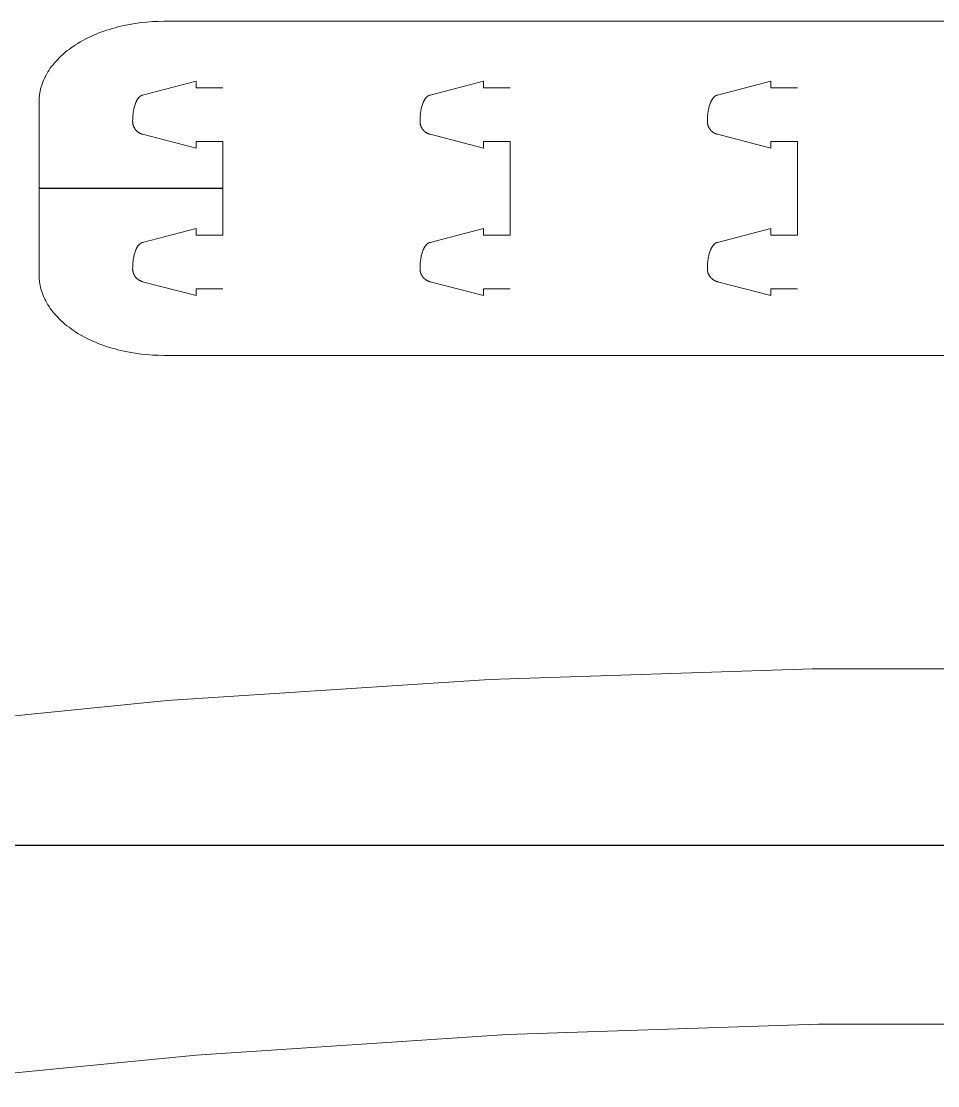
# Model space of a CAD drawing. Header units: millimetres. Extents: x 3958 to 4577, y -3023 to -2712.
# Drawn here: x 4369.7 to 4438.3, y -2822.5 to -2742.9 of the extents above; entities that cross this region are included whole.
import ezdxf

# ---------------------------------------------------------------- set-up
doc = ezdxf.new("R2010")
doc.units = ezdxf.units.MM
doc.header["$MEASUREMENT"] = 0
doc.layers.add('Corte interior', color=5, linetype='Continuous', lineweight=0, true_color=0x0000ff)
doc.layers.add('Layer 02', color=3, linetype='Continuous', lineweight=0, true_color=0x00ff00)
doc.layers.add('Default', color=6, linetype='Continuous', true_color=0xff00ff)

msp = doc.modelspace()

# ---------------------------------------------------------------- linework, layer by layer
at = {"layer": 'Corte interior'}
for p, q in [((4382.77, -2747.411), (4378.776, -2748.441)), ((4382.77, -2747.911), (4382.77, -2747.411)), ((4384.77, -2747.911), (4382.77, -2747.911)), ((4404.27, -2747.411), (4400.276, -2748.441)), ((4404.27, -2747.911), (4404.27, -2747.411)), ((4406.27, -2747.911), (4404.27, -2747.911)), ((4425.77, -2747.411), (4421.776, -2748.441)), ((4425.77, -2747.911), (4425.77, -2747.411)), ((4427.77, -2747.911), (4425.77, -2747.911)), ((4378.32, -2748.884), (4378.305, -2748.914)), ((4378.335, -2748.855), (4378.32, -2748.884)), ((4378.351, -2748.827), (4378.335, -2748.855)), ((4378.367, -2748.8), (4378.351, -2748.827)), ((4378.383, -2748.774), (4378.367, -2748.8)), ((4378.399, -2748.749), (4378.383, -2748.774)), ((4378.416, -2748.724), (4378.399, -2748.749)), ((4378.432, -2748.701), (4378.416, -2748.724)), ((4378.449, -2748.679), (4378.432, -2748.701)), ((4378.467, -2748.657), (4378.449, -2748.679)), ((4378.484, -2748.637), (4378.467, -2748.657)), ((4378.502, -2748.617), (4378.484, -2748.637)), ((4378.519, -2748.599), (4378.502, -2748.617)), ((4378.537, -2748.581), (4378.519, -2748.599)), ((4378.555, -2748.565), (4378.537, -2748.581)), ((4378.573, -2748.549), (4378.555, -2748.565)), ((4378.582, -2748.542), (4378.573, -2748.549)), ((4378.591, -2748.535), (4378.582, -2748.542)), ((4378.6, -2748.528), (4378.591, -2748.535)), ((4378.61, -2748.521), (4378.6, -2748.528)), ((4378.619, -2748.514), (4378.61, -2748.521)), ((4378.628, -2748.508), (4378.619, -2748.514)), ((4378.637, -2748.502), (4378.628, -2748.508)), ((4378.646, -2748.497), (4378.637, -2748.502)), ((4378.656, -2748.491), (4378.646, -2748.497)), ((4378.665, -2748.486), (4378.656, -2748.491)), ((4378.674, -2748.481), (4378.665, -2748.486)), ((4378.683, -2748.476), (4378.674, -2748.481)), ((4378.693, -2748.472), (4378.683, -2748.476)), ((4378.702, -2748.467), (4378.693, -2748.472)), ((4378.711, -2748.463), (4378.702, -2748.467)), ((4378.721, -2748.459), (4378.711, -2748.463)), ((4378.73, -2748.456), (4378.721, -2748.459)), ((4378.739, -2748.452), (4378.73, -2748.456)), ((4378.748, -2748.449), (4378.739, -2748.452)), ((4378.758, -2748.446), (4378.748, -2748.449)), ((4378.767, -2748.443), (4378.758, -2748.446)), ((4378.776, -2748.441), (4378.767, -2748.443)), ((4399.82, -2748.884), (4399.805, -2748.914)), ((4399.835, -2748.855), (4399.82, -2748.884)), ((4399.851, -2748.827), (4399.835, -2748.855)), ((4399.867, -2748.8), (4399.851, -2748.827)), ((4399.883, -2748.774), (4399.867, -2748.8)), ((4399.899, -2748.749), (4399.883, -2748.774)), ((4399.916, -2748.724), (4399.899, -2748.749)), ((4399.932, -2748.701), (4399.916, -2748.724)), ((4399.949, -2748.679), (4399.932, -2748.701)), ((4399.967, -2748.657), (4399.949, -2748.679)), ((4399.984, -2748.637), (4399.967, -2748.657)), ((4400.002, -2748.617), (4399.984, -2748.637)), ((4400.019, -2748.599), (4400.002, -2748.617)), ((4400.037, -2748.581), (4400.019, -2748.599)), ((4400.055, -2748.565), (4400.037, -2748.581)), ((4400.073, -2748.549), (4400.055, -2748.565)), ((4400.082, -2748.542), (4400.073, -2748.549)), ((4400.091, -2748.535), (4400.082, -2748.542)), ((4400.1, -2748.528), (4400.091, -2748.535)), ((4400.11, -2748.521), (4400.1, -2748.528)), ((4400.119, -2748.514), (4400.11, -2748.521)), ((4400.128, -2748.508), (4400.119, -2748.514)), ((4400.137, -2748.502), (4400.128, -2748.508)), ((4400.146, -2748.497), (4400.137, -2748.502)), ((4400.156, -2748.491), (4400.146, -2748.497)), ((4400.165, -2748.486), (4400.156, -2748.491)), ((4400.174, -2748.481), (4400.165, -2748.486)), ((4400.183, -2748.476), (4400.174, -2748.481)), ((4400.193, -2748.472), (4400.183, -2748.476)), ((4400.202, -2748.467), (4400.193, -2748.472)), ((4400.211, -2748.463), (4400.202, -2748.467)), ((4400.221, -2748.459), (4400.211, -2748.463)), ((4400.23, -2748.456), (4400.221, -2748.459)), ((4400.239, -2748.452), (4400.23, -2748.456)), ((4400.248, -2748.449), (4400.239, -2748.452)), ((4400.258, -2748.446), (4400.248, -2748.449)), ((4400.267, -2748.443), (4400.258, -2748.446)), ((4400.276, -2748.441), (4400.267, -2748.443)), ((4421.32, -2748.884), (4421.305, -2748.914)), ((4421.335, -2748.855), (4421.32, -2748.884)), ((4421.351, -2748.827), (4421.335, -2748.855)), ((4421.367, -2748.8), (4421.351, -2748.827)), ((4421.383, -2748.774), (4421.367, -2748.8)), ((4421.399, -2748.749), (4421.383, -2748.774)), ((4421.416, -2748.724), (4421.399, -2748.749)), ((4421.432, -2748.701), (4421.416, -2748.724)), ((4421.449, -2748.679), (4421.432, -2748.701)), ((4421.467, -2748.657), (4421.449, -2748.679)), ((4421.484, -2748.637), (4421.467, -2748.657)), ((4421.502, -2748.617), (4421.484, -2748.637)), ((4421.519, -2748.599), (4421.502, -2748.617)), ((4421.537, -2748.581), (4421.519, -2748.599)), ((4421.555, -2748.565), (4421.537, -2748.581)), ((4421.573, -2748.549), (4421.555, -2748.565)), ((4421.582, -2748.542), (4421.573, -2748.549)), ((4421.591, -2748.535), (4421.582, -2748.542)), ((4421.6, -2748.528), (4421.591, -2748.535)), ((4421.61, -2748.521), (4421.6, -2748.528)), ((4421.619, -2748.514), (4421.61, -2748.521)), ((4421.628, -2748.508), (4421.619, -2748.514)), ((4421.637, -2748.502), (4421.628, -2748.508)), ((4421.646, -2748.497), (4421.637, -2748.502)), ((4421.656, -2748.491), (4421.646, -2748.497)), ((4421.665, -2748.486), (4421.656, -2748.491)), ((4421.674, -2748.481), (4421.665, -2748.486)), ((4421.683, -2748.476), (4421.674, -2748.481)), ((4421.693, -2748.472), (4421.683, -2748.476)), ((4421.702, -2748.467), (4421.693, -2748.472)), ((4421.711, -2748.463), (4421.702, -2748.467)), ((4421.721, -2748.459), (4421.711, -2748.463)), ((4421.73, -2748.456), (4421.721, -2748.459)), ((4421.739, -2748.452), (4421.73, -2748.456)), ((4421.748, -2748.449), (4421.739, -2748.452)), ((4421.758, -2748.446), (4421.748, -2748.449)), ((4421.767, -2748.443), (4421.758, -2748.446)), ((4421.776, -2748.441), (4421.767, -2748.443)), ((4378.091, -2749.619), (4378.077, -2749.705)), ((4378.107, -2749.536), (4378.091, -2749.619)), ((4378.124, -2749.453), (4378.107, -2749.536)), ((4378.143, -2749.373), (4378.124, -2749.453)), ((4378.164, -2749.295), (4378.143, -2749.373)), ((4378.186, -2749.219), (4378.164, -2749.295)), ((4378.21, -2749.146), (4378.186, -2749.219)), ((4378.236, -2749.076), (4378.21, -2749.146)), ((4378.262, -2749.009), (4378.236, -2749.076)), ((4378.276, -2748.977), (4378.262, -2749.009)), ((4378.291, -2748.945), (4378.276, -2748.977)), ((4378.305, -2748.914), (4378.291, -2748.945)), ((4399.591, -2749.619), (4399.577, -2749.705)), ((4399.607, -2749.536), (4399.591, -2749.619)), ((4399.624, -2749.453), (4399.607, -2749.536)), ((4399.643, -2749.373), (4399.624, -2749.453)), ((4399.664, -2749.295), (4399.643, -2749.373)), ((4399.686, -2749.219), (4399.664, -2749.295)), ((4399.71, -2749.146), (4399.686, -2749.219)), ((4399.736, -2749.076), (4399.71, -2749.146)), ((4399.762, -2749.009), (4399.736, -2749.076)), ((4399.776, -2748.977), (4399.762, -2749.009)), ((4399.791, -2748.945), (4399.776, -2748.977)), ((4399.805, -2748.914), (4399.791, -2748.945)), ((4421.091, -2749.619), (4421.077, -2749.705)), ((4421.107, -2749.536), (4421.091, -2749.619)), ((4421.124, -2749.453), (4421.107, -2749.536)), ((4421.143, -2749.373), (4421.124, -2749.453)), ((4421.164, -2749.295), (4421.143, -2749.373)), ((4421.186, -2749.219), (4421.164, -2749.295)), ((4421.21, -2749.146), (4421.186, -2749.219)), ((4421.236, -2749.076), (4421.21, -2749.146)), ((4421.262, -2749.009), (4421.236, -2749.076)), ((4421.276, -2748.977), (4421.262, -2749.009)), ((4421.291, -2748.945), (4421.276, -2748.977)), ((4421.305, -2748.914), (4421.291, -2748.945)), ((4378.029, -2750.233), (4378.026, -2750.409)), ((4378.026, -2750.409), (4378.026, -2750.428)), ((4378.026, -2750.428), (4378.027, -2750.448)), ((4378.027, -2750.448), (4378.028, -2750.467)), ((4378.028, -2750.467), (4378.029, -2750.487)), ((4378.033, -2750.144), (4378.029, -2750.233)), ((4378.038, -2750.055), (4378.033, -2750.144)), ((4378.045, -2749.967), (4378.038, -2750.055)), ((4378.054, -2749.879), (4378.045, -2749.967)), ((4378.065, -2749.791), (4378.054, -2749.879)), ((4378.077, -2749.705), (4378.065, -2749.791)), ((4399.529, -2750.233), (4399.526, -2750.409)), ((4399.526, -2750.409), (4399.526, -2750.428)), ((4399.526, -2750.428), (4399.527, -2750.448)), ((4399.527, -2750.448), (4399.528, -2750.467)), ((4399.528, -2750.467), (4399.529, -2750.487)), ((4399.533, -2750.144), (4399.529, -2750.233)), ((4399.538, -2750.055), (4399.533, -2750.144)), ((4399.545, -2749.967), (4399.538, -2750.055)), ((4399.554, -2749.879), (4399.545, -2749.967)), ((4399.565, -2749.791), (4399.554, -2749.879)), ((4399.577, -2749.705), (4399.565, -2749.791)), ((4421.029, -2750.233), (4421.026, -2750.409)), ((4421.026, -2750.409), (4421.026, -2750.428)), ((4421.026, -2750.428), (4421.027, -2750.448)), ((4421.027, -2750.448), (4421.028, -2750.467)), ((4421.028, -2750.467), (4421.029, -2750.487)), ((4421.033, -2750.144), (4421.029, -2750.233)), ((4421.038, -2750.055), (4421.033, -2750.144)), ((4421.045, -2749.967), (4421.038, -2750.055)), ((4421.054, -2749.879), (4421.045, -2749.967)), ((4421.065, -2749.791), (4421.054, -2749.879)), ((4421.077, -2749.705), (4421.065, -2749.791)), ((4378.029, -2750.487), (4378.031, -2750.506)), ((4378.031, -2750.506), (4378.033, -2750.526)), ((4378.033, -2750.526), (4378.035, -2750.546)), ((4378.035, -2750.546), (4378.038, -2750.566)), ((4378.038, -2750.566), (4378.042, -2750.585)), ((4378.042, -2750.585), (4378.045, -2750.605)), ((4378.045, -2750.605), (4378.05, -2750.625)), ((4378.05, -2750.625), (4378.054, -2750.645)), ((4378.054, -2750.645), (4378.059, -2750.665)), ((4378.059, -2750.665), (4378.065, -2750.685)), ((4378.065, -2750.685), (4378.071, -2750.704)), ((4378.071, -2750.704), (4378.077, -2750.724)), ((4378.077, -2750.724), (4378.084, -2750.744)), ((4378.084, -2750.744), (4378.091, -2750.763)), ((4378.091, -2750.763), (4378.099, -2750.783)), ((4378.099, -2750.783), (4378.107, -2750.802)), ((4378.107, -2750.802), (4378.115, -2750.822)), ((4378.115, -2750.822), (4378.124, -2750.841)), ((4378.124, -2750.841), (4378.133, -2750.86)), ((4378.133, -2750.86), (4378.143, -2750.879)), ((4378.143, -2750.879), (4378.153, -2750.897)), ((4378.153, -2750.897), (4378.164, -2750.916)), ((4378.164, -2750.916), (4378.175, -2750.934)), ((4378.175, -2750.934), (4378.186, -2750.952)), ((4378.186, -2750.952), (4378.198, -2750.97)), ((4378.198, -2750.97), (4378.21, -2750.987)), ((4378.21, -2750.987), (4378.223, -2751.005)), ((4378.223, -2751.005), (4378.236, -2751.022)), ((4378.236, -2751.022), (4378.249, -2751.038)), ((4378.249, -2751.038), (4378.262, -2751.055)), ((4378.262, -2751.055), (4378.276, -2751.071)), ((4378.276, -2751.071), (4378.291, -2751.087)), ((4378.291, -2751.087), (4378.305, -2751.102)), ((4378.305, -2751.102), (4378.32, -2751.118)), ((4378.32, -2751.118), (4378.335, -2751.133)), ((4378.335, -2751.133), (4378.351, -2751.147)), ((4378.351, -2751.147), (4378.367, -2751.161)), ((4378.367, -2751.161), (4378.383, -2751.175)), ((4378.383, -2751.175), (4378.399, -2751.188)), ((4378.399, -2751.188), (4378.416, -2751.201)), ((4378.416, -2751.201), (4378.432, -2751.214)), ((4378.432, -2751.214), (4378.449, -2751.226)), ((4378.449, -2751.226), (4378.467, -2751.238)), ((4378.467, -2751.238), (4378.484, -2751.25)), ((4378.484, -2751.25), (4378.502, -2751.261)), ((4378.502, -2751.261), (4378.519, -2751.271)), ((4378.519, -2751.271), (4378.537, -2751.282)), ((4399.529, -2750.487), (4399.531, -2750.506)), ((4399.531, -2750.506), (4399.533, -2750.526)), ((4399.533, -2750.526), (4399.535, -2750.546)), ((4399.535, -2750.546), (4399.538, -2750.566)), ((4399.538, -2750.566), (4399.542, -2750.585)), ((4399.542, -2750.585), (4399.545, -2750.605)), ((4399.545, -2750.605), (4399.55, -2750.625)), ((4399.55, -2750.625), (4399.554, -2750.645)), ((4399.554, -2750.645), (4399.559, -2750.665)), ((4399.559, -2750.665), (4399.565, -2750.685)), ((4399.565, -2750.685), (4399.571, -2750.704)), ((4399.571, -2750.704), (4399.577, -2750.724)), ((4399.577, -2750.724), (4399.584, -2750.744)), ((4399.584, -2750.744), (4399.591, -2750.763)), ((4399.591, -2750.763), (4399.599, -2750.783)), ((4399.599, -2750.783), (4399.607, -2750.802)), ((4399.607, -2750.802), (4399.615, -2750.822)), ((4399.615, -2750.822), (4399.624, -2750.841)), ((4399.624, -2750.841), (4399.633, -2750.86)), ((4399.633, -2750.86), (4399.643, -2750.879)), ((4399.643, -2750.879), (4399.653, -2750.897)), ((4399.653, -2750.897), (4399.664, -2750.916)), ((4399.664, -2750.916), (4399.675, -2750.934)), ((4399.675, -2750.934), (4399.686, -2750.952)), ((4399.686, -2750.952), (4399.698, -2750.97)), ((4399.698, -2750.97), (4399.71, -2750.987)), ((4399.71, -2750.987), (4399.723, -2751.005)), ((4399.723, -2751.005), (4399.736, -2751.022)), ((4399.736, -2751.022), (4399.749, -2751.038)), ((4399.749, -2751.038), (4399.762, -2751.055)), ((4399.762, -2751.055), (4399.776, -2751.071)), ((4399.776, -2751.071), (4399.791, -2751.087)), ((4399.791, -2751.087), (4399.805, -2751.102)), ((4399.805, -2751.102), (4399.82, -2751.118)), ((4399.82, -2751.118), (4399.835, -2751.133)), ((4399.835, -2751.133), (4399.851, -2751.147)), ((4399.851, -2751.147), (4399.867, -2751.161)), ((4399.867, -2751.161), (4399.883, -2751.175)), ((4399.883, -2751.175), (4399.899, -2751.188)), ((4399.899, -2751.188), (4399.916, -2751.201)), ((4399.916, -2751.201), (4399.932, -2751.214)), ((4399.932, -2751.214), (4399.949, -2751.226)), ((4399.949, -2751.226), (4399.967, -2751.238)), ((4399.967, -2751.238), (4399.984, -2751.25)), ((4399.984, -2751.25), (4400.002, -2751.261)), ((4400.002, -2751.261), (4400.019, -2751.271)), ((4400.019, -2751.271), (4400.037, -2751.282)), ((4421.029, -2750.487), (4421.031, -2750.506)), ((4421.031, -2750.506), (4421.033, -2750.526)), ((4421.033, -2750.526), (4421.035, -2750.546)), ((4421.035, -2750.546), (4421.038, -2750.566)), ((4421.038, -2750.566), (4421.042, -2750.585)), ((4421.042, -2750.585), (4421.045, -2750.605)), ((4421.045, -2750.605), (4421.05, -2750.625)), ((4421.05, -2750.625), (4421.054, -2750.645)), ((4421.054, -2750.645), (4421.059, -2750.665)), ((4421.059, -2750.665), (4421.065, -2750.685)), ((4421.065, -2750.685), (4421.071, -2750.704)), ((4421.071, -2750.704), (4421.077, -2750.724)), ((4421.077, -2750.724), (4421.084, -2750.744)), ((4421.084, -2750.744), (4421.091, -2750.763)), ((4421.091, -2750.763), (4421.099, -2750.783)), ((4421.099, -2750.783), (4421.107, -2750.802)), ((4421.107, -2750.802), (4421.115, -2750.822)), ((4421.115, -2750.822), (4421.124, -2750.841)), ((4421.124, -2750.841), (4421.133, -2750.86)), ((4421.133, -2750.86), (4421.143, -2750.879)), ((4421.143, -2750.879), (4421.153, -2750.897)), ((4421.153, -2750.897), (4421.164, -2750.916)), ((4421.164, -2750.916), (4421.175, -2750.934)), ((4421.175, -2750.934), (4421.186, -2750.952)), ((4421.186, -2750.952), (4421.198, -2750.97)), ((4421.198, -2750.97), (4421.21, -2750.987)), ((4421.21, -2750.987), (4421.223, -2751.005)), ((4421.223, -2751.005), (4421.236, -2751.022)), ((4421.236, -2751.022), (4421.249, -2751.038)), ((4421.249, -2751.038), (4421.262, -2751.055)), ((4421.262, -2751.055), (4421.276, -2751.071)), ((4421.276, -2751.071), (4421.291, -2751.087)), ((4421.291, -2751.087), (4421.305, -2751.102)), ((4421.305, -2751.102), (4421.32, -2751.118)), ((4421.32, -2751.118), (4421.335, -2751.133)), ((4421.335, -2751.133), (4421.351, -2751.147)), ((4421.351, -2751.147), (4421.367, -2751.161)), ((4421.367, -2751.161), (4421.383, -2751.175)), ((4421.383, -2751.175), (4421.399, -2751.188)), ((4421.399, -2751.188), (4421.416, -2751.201)), ((4421.416, -2751.201), (4421.432, -2751.214)), ((4421.432, -2751.214), (4421.449, -2751.226)), ((4421.449, -2751.226), (4421.467, -2751.238)), ((4421.467, -2751.238), (4421.484, -2751.25)), ((4421.484, -2751.25), (4421.502, -2751.261)), ((4421.502, -2751.261), (4421.519, -2751.271)), ((4421.519, -2751.271), (4421.537, -2751.282)), ((4378.537, -2751.282), (4378.555, -2751.291)), ((4378.555, -2751.291), (4378.573, -2751.301)), ((4378.573, -2751.301), (4378.591, -2751.31)), ((4378.591, -2751.31), (4378.61, -2751.318)), ((4378.61, -2751.318), (4378.628, -2751.327)), ((4378.628, -2751.327), (4378.646, -2751.334)), ((4378.646, -2751.334), (4378.665, -2751.342)), ((4378.665, -2751.342), (4378.683, -2751.349)), ((4378.683, -2751.349), (4378.702, -2751.355)), ((4378.702, -2751.355), (4378.721, -2751.361)), ((4378.721, -2751.361), (4378.739, -2751.367)), ((4378.739, -2751.367), (4378.758, -2751.373)), ((4378.758, -2751.373), (4378.776, -2751.378)), ((4378.776, -2751.378), (4382.77, -2752.408)), ((4382.77, -2752.408), (4382.77, -2751.908)), ((4382.77, -2751.908), (4384.77, -2751.908)), ((4384.77, -2751.908), (4384.77, -2758.93)), ((4400.037, -2751.282), (4400.055, -2751.291)), ((4400.055, -2751.291), (4400.073, -2751.301)), ((4400.073, -2751.301), (4400.091, -2751.31)), ((4400.091, -2751.31), (4400.11, -2751.318)), ((4400.11, -2751.318), (4400.128, -2751.327)), ((4400.128, -2751.327), (4400.146, -2751.334)), ((4400.146, -2751.334), (4400.165, -2751.342)), ((4400.165, -2751.342), (4400.183, -2751.349)), ((4400.183, -2751.349), (4400.202, -2751.355)), ((4400.202, -2751.355), (4400.221, -2751.361)), ((4400.221, -2751.361), (4400.239, -2751.367)), ((4400.239, -2751.367), (4400.258, -2751.373)), ((4400.258, -2751.373), (4400.276, -2751.378)), ((4400.276, -2751.378), (4404.27, -2752.408)), ((4404.27, -2752.408), (4404.27, -2751.908)), ((4404.27, -2751.908), (4406.27, -2751.908)), ((4406.27, -2751.908), (4406.27, -2758.93)), ((4421.537, -2751.282), (4421.555, -2751.291)), ((4421.555, -2751.291), (4421.573, -2751.301)), ((4421.573, -2751.301), (4421.591, -2751.31)), ((4421.591, -2751.31), (4421.61, -2751.318)), ((4421.61, -2751.318), (4421.628, -2751.327)), ((4421.628, -2751.327), (4421.646, -2751.334)), ((4421.646, -2751.334), (4421.665, -2751.342)), ((4421.665, -2751.342), (4421.683, -2751.349)), ((4421.683, -2751.349), (4421.702, -2751.355)), ((4421.702, -2751.355), (4421.721, -2751.361)), ((4421.721, -2751.361), (4421.739, -2751.367)), ((4421.739, -2751.367), (4421.758, -2751.373)), ((4421.758, -2751.373), (4421.776, -2751.378)), ((4421.776, -2751.378), (4425.77, -2752.408)), ((4425.77, -2752.408), (4425.77, -2751.908)), ((4425.77, -2751.908), (4427.77, -2751.908)), ((4427.77, -2751.908), (4427.77, -2758.93)), ((4382.77, -2758.43), (4378.776, -2759.46)), ((4382.77, -2758.93), (4382.77, -2758.43)), ((4404.27, -2758.43), (4400.276, -2759.46)), ((4404.27, -2758.93), (4404.27, -2758.43)), ((4425.77, -2758.43), (4421.776, -2759.46)), ((4425.77, -2758.93), (4425.77, -2758.43)), ((4384.77, -2758.93), (4382.77, -2758.93)), ((4406.27, -2758.93), (4404.27, -2758.93)), ((4427.77, -2758.93), (4425.77, -2758.93)), ((4378.262, -2760.028), (4378.236, -2760.095)), ((4378.276, -2759.996), (4378.262, -2760.028)), ((4378.291, -2759.964), (4378.276, -2759.996)), ((4378.305, -2759.933), (4378.291, -2759.964)), ((4378.32, -2759.904), (4378.305, -2759.933)), ((4378.335, -2759.875), (4378.32, -2759.904)), ((4378.351, -2759.847), (4378.335, -2759.875)), ((4378.367, -2759.819), (4378.351, -2759.847)), ((4378.383, -2759.793), (4378.367, -2759.819)), ((4378.399, -2759.768), (4378.383, -2759.793)), ((4378.416, -2759.744), (4378.399, -2759.768)), ((4378.432, -2759.72), (4378.416, -2759.744)), ((4378.449, -2759.698), (4378.432, -2759.72)), ((4378.467, -2759.676), (4378.449, -2759.698)), ((4378.484, -2759.656), (4378.467, -2759.676)), ((4378.502, -2759.636), (4378.484, -2759.656)), ((4378.519, -2759.618), (4378.502, -2759.636)), ((4378.537, -2759.6), (4378.519, -2759.618)), ((4378.555, -2759.584), (4378.537, -2759.6)), ((4378.573, -2759.568), (4378.555, -2759.584)), ((4378.582, -2759.561), (4378.573, -2759.568)), ((4378.591, -2759.554), (4378.582, -2759.561)), ((4378.6, -2759.547), (4378.591, -2759.554)), ((4378.61, -2759.54), (4378.6, -2759.547)), ((4378.619, -2759.534), (4378.61, -2759.54)), ((4378.628, -2759.527), (4378.619, -2759.534)), ((4378.637, -2759.522), (4378.628, -2759.527)), ((4378.646, -2759.516), (4378.637, -2759.522)), ((4378.656, -2759.51), (4378.646, -2759.516)), ((4378.665, -2759.505), (4378.656, -2759.51)), ((4378.674, -2759.5), (4378.665, -2759.505)), ((4378.683, -2759.495), (4378.674, -2759.5)), ((4378.693, -2759.491), (4378.683, -2759.495)), ((4378.702, -2759.486), (4378.693, -2759.491)), ((4378.711, -2759.482), (4378.702, -2759.486)), ((4378.721, -2759.478), (4378.711, -2759.482)), ((4378.73, -2759.475), (4378.721, -2759.478)), ((4378.739, -2759.471), (4378.73, -2759.475)), ((4378.748, -2759.468), (4378.739, -2759.471)), ((4378.758, -2759.465), (4378.748, -2759.468)), ((4378.767, -2759.463), (4378.758, -2759.465)), ((4378.776, -2759.46), (4378.767, -2759.463)), ((4399.762, -2760.028), (4399.736, -2760.095)), ((4399.776, -2759.996), (4399.762, -2760.028)), ((4399.791, -2759.964), (4399.776, -2759.996)), ((4399.805, -2759.933), (4399.791, -2759.964)), ((4399.82, -2759.904), (4399.805, -2759.933)), ((4399.835, -2759.875), (4399.82, -2759.904)), ((4399.851, -2759.847), (4399.835, -2759.875)), ((4399.867, -2759.819), (4399.851, -2759.847)), ((4399.883, -2759.793), (4399.867, -2759.819)), ((4399.899, -2759.768), (4399.883, -2759.793)), ((4399.916, -2759.744), (4399.899, -2759.768)), ((4399.932, -2759.72), (4399.916, -2759.744)), ((4399.949, -2759.698), (4399.932, -2759.72)), ((4399.967, -2759.676), (4399.949, -2759.698)), ((4399.984, -2759.656), (4399.967, -2759.676)), ((4400.002, -2759.636), (4399.984, -2759.656)), ((4400.019, -2759.618), (4400.002, -2759.636)), ((4400.037, -2759.6), (4400.019, -2759.618)), ((4400.055, -2759.584), (4400.037, -2759.6)), ((4400.073, -2759.568), (4400.055, -2759.584)), ((4400.082, -2759.561), (4400.073, -2759.568)), ((4400.091, -2759.554), (4400.082, -2759.561)), ((4400.1, -2759.547), (4400.091, -2759.554)), ((4400.11, -2759.54), (4400.1, -2759.547)), ((4400.119, -2759.534), (4400.11, -2759.54)), ((4400.128, -2759.527), (4400.119, -2759.534)), ((4400.137, -2759.522), (4400.128, -2759.527)), ((4400.146, -2759.516), (4400.137, -2759.522)), ((4400.156, -2759.51), (4400.146, -2759.516)), ((4400.165, -2759.505), (4400.156, -2759.51)), ((4400.174, -2759.5), (4400.165, -2759.505)), ((4400.183, -2759.495), (4400.174, -2759.5)), ((4400.193, -2759.491), (4400.183, -2759.495)), ((4400.202, -2759.486), (4400.193, -2759.491)), ((4400.211, -2759.482), (4400.202, -2759.486)), ((4400.221, -2759.478), (4400.211, -2759.482)), ((4400.23, -2759.475), (4400.221, -2759.478)), ((4400.239, -2759.471), (4400.23, -2759.475)), ((4400.248, -2759.468), (4400.239, -2759.471)), ((4400.258, -2759.465), (4400.248, -2759.468)), ((4400.267, -2759.463), (4400.258, -2759.465)), ((4400.276, -2759.46), (4400.267, -2759.463)), ((4421.262, -2760.028), (4421.236, -2760.095)), ((4421.276, -2759.996), (4421.262, -2760.028)), ((4421.291, -2759.964), (4421.276, -2759.996)), ((4421.305, -2759.933), (4421.291, -2759.964)), ((4421.32, -2759.904), (4421.305, -2759.933)), ((4421.335, -2759.875), (4421.32, -2759.904)), ((4421.351, -2759.847), (4421.335, -2759.875)), ((4421.367, -2759.819), (4421.351, -2759.847)), ((4421.383, -2759.793), (4421.367, -2759.819)), ((4421.399, -2759.768), (4421.383, -2759.793)), ((4421.416, -2759.744), (4421.399, -2759.768)), ((4421.432, -2759.72), (4421.416, -2759.744)), ((4421.449, -2759.698), (4421.432, -2759.72)), ((4421.467, -2759.676), (4421.449, -2759.698)), ((4421.484, -2759.656), (4421.467, -2759.676)), ((4421.502, -2759.636), (4421.484, -2759.656)), ((4421.519, -2759.618), (4421.502, -2759.636)), ((4421.537, -2759.6), (4421.519, -2759.618)), ((4421.555, -2759.584), (4421.537, -2759.6)), ((4421.573, -2759.568), (4421.555, -2759.584)), ((4421.582, -2759.561), (4421.573, -2759.568)), ((4421.591, -2759.554), (4421.582, -2759.561)), ((4421.6, -2759.547), (4421.591, -2759.554)), ((4421.61, -2759.54), (4421.6, -2759.547)), ((4421.619, -2759.534), (4421.61, -2759.54)), ((4421.628, -2759.527), (4421.619, -2759.534)), ((4421.637, -2759.522), (4421.628, -2759.527)), ((4421.646, -2759.516), (4421.637, -2759.522)), ((4421.656, -2759.51), (4421.646, -2759.516)), ((4421.665, -2759.505), (4421.656, -2759.51)), ((4421.674, -2759.5), (4421.665, -2759.505)), ((4421.683, -2759.495), (4421.674, -2759.5)), ((4421.693, -2759.491), (4421.683, -2759.495)), ((4421.702, -2759.486), (4421.693, -2759.491)), ((4421.711, -2759.482), (4421.702, -2759.486)), ((4421.721, -2759.478), (4421.711, -2759.482)), ((4421.73, -2759.475), (4421.721, -2759.478)), ((4421.739, -2759.471), (4421.73, -2759.475)), ((4421.748, -2759.468), (4421.739, -2759.471)), ((4421.758, -2759.465), (4421.748, -2759.468)), ((4421.767, -2759.463), (4421.758, -2759.465)), ((4421.776, -2759.46), (4421.767, -2759.463)), ((4378.065, -2760.81), (4378.054, -2760.898)), ((4378.077, -2760.724), (4378.065, -2760.81)), ((4378.091, -2760.639), (4378.077, -2760.724)), ((4378.107, -2760.555), (4378.091, -2760.639)), ((4378.124, -2760.473), (4378.107, -2760.555)), ((4378.143, -2760.392), (4378.124, -2760.473)), ((4378.164, -2760.314), (4378.143, -2760.392)), ((4378.186, -2760.238), (4378.164, -2760.314)), ((4378.21, -2760.165), (4378.186, -2760.238)), ((4378.236, -2760.095), (4378.21, -2760.165)), ((4399.565, -2760.81), (4399.554, -2760.898)), ((4399.577, -2760.724), (4399.565, -2760.81)), ((4399.591, -2760.639), (4399.577, -2760.724)), ((4399.607, -2760.555), (4399.591, -2760.639)), ((4399.624, -2760.473), (4399.607, -2760.555)), ((4399.643, -2760.392), (4399.624, -2760.473)), ((4399.664, -2760.314), (4399.643, -2760.392)), ((4399.686, -2760.238), (4399.664, -2760.314)), ((4399.71, -2760.165), (4399.686, -2760.238)), ((4399.736, -2760.095), (4399.71, -2760.165)), ((4421.065, -2760.81), (4421.054, -2760.898)), ((4421.077, -2760.724), (4421.065, -2760.81)), ((4421.091, -2760.639), (4421.077, -2760.724)), ((4421.107, -2760.555), (4421.091, -2760.639)), ((4421.124, -2760.473), (4421.107, -2760.555)), ((4421.143, -2760.392), (4421.124, -2760.473)), ((4421.164, -2760.314), (4421.143, -2760.392)), ((4421.186, -2760.238), (4421.164, -2760.314)), ((4421.21, -2760.165), (4421.186, -2760.238)), ((4421.236, -2760.095), (4421.21, -2760.165)), ((4378.029, -2761.252), (4378.026, -2761.428)), ((4378.026, -2761.428), (4378.026, -2761.448)), ((4378.026, -2761.448), (4378.027, -2761.467)), ((4378.027, -2761.467), (4378.028, -2761.486)), ((4378.028, -2761.486), (4378.029, -2761.506)), ((4378.033, -2761.163), (4378.029, -2761.252)), ((4378.029, -2761.506), (4378.031, -2761.525)), ((4378.031, -2761.525), (4378.033, -2761.545)), ((4378.038, -2761.075), (4378.033, -2761.163)), ((4378.033, -2761.545), (4378.035, -2761.565)), ((4378.035, -2761.565), (4378.038, -2761.585)), ((4378.045, -2760.986), (4378.038, -2761.075)), ((4378.038, -2761.585), (4378.042, -2761.605)), ((4378.042, -2761.605), (4378.045, -2761.624)), ((4378.054, -2760.898), (4378.045, -2760.986)), ((4399.529, -2761.252), (4399.526, -2761.428)), ((4399.526, -2761.428), (4399.526, -2761.448)), ((4399.526, -2761.448), (4399.527, -2761.467)), ((4399.527, -2761.467), (4399.528, -2761.486)), ((4399.528, -2761.486), (4399.529, -2761.506)), ((4399.533, -2761.163), (4399.529, -2761.252)), ((4399.529, -2761.506), (4399.531, -2761.525)), ((4399.531, -2761.525), (4399.533, -2761.545)), ((4399.538, -2761.075), (4399.533, -2761.163)), ((4399.533, -2761.545), (4399.535, -2761.565)), ((4399.535, -2761.565), (4399.538, -2761.585)), ((4399.545, -2760.986), (4399.538, -2761.075)), ((4399.538, -2761.585), (4399.542, -2761.605)), ((4399.542, -2761.605), (4399.545, -2761.624)), ((4399.554, -2760.898), (4399.545, -2760.986)), ((4421.029, -2761.252), (4421.026, -2761.428)), ((4421.026, -2761.428), (4421.026, -2761.448)), ((4421.026, -2761.448), (4421.027, -2761.467)), ((4421.027, -2761.467), (4421.028, -2761.486)), ((4421.028, -2761.486), (4421.029, -2761.506)), ((4421.033, -2761.163), (4421.029, -2761.252)), ((4421.029, -2761.506), (4421.031, -2761.525)), ((4421.031, -2761.525), (4421.033, -2761.545)), ((4421.038, -2761.075), (4421.033, -2761.163)), ((4421.033, -2761.545), (4421.035, -2761.565)), ((4421.035, -2761.565), (4421.038, -2761.585)), ((4421.045, -2760.986), (4421.038, -2761.075)), ((4421.038, -2761.585), (4421.042, -2761.605)), ((4421.042, -2761.605), (4421.045, -2761.624)), ((4421.054, -2760.898), (4421.045, -2760.986)), ((4378.045, -2761.624), (4378.05, -2761.644)), ((4378.05, -2761.644), (4378.054, -2761.664)), ((4378.054, -2761.664), (4378.059, -2761.684)), ((4378.059, -2761.684), (4378.065, -2761.704)), ((4378.065, -2761.704), (4378.071, -2761.724)), ((4378.071, -2761.724), (4378.077, -2761.743)), ((4378.077, -2761.743), (4378.084, -2761.763)), ((4378.084, -2761.763), (4378.091, -2761.783)), ((4378.091, -2761.783), (4378.099, -2761.802)), ((4378.099, -2761.802), (4378.107, -2761.822)), ((4378.107, -2761.822), (4378.115, -2761.841)), ((4378.115, -2761.841), (4378.124, -2761.86)), ((4378.124, -2761.86), (4378.133, -2761.879)), ((4378.133, -2761.879), (4378.143, -2761.898)), ((4378.143, -2761.898), (4378.153, -2761.916)), ((4378.153, -2761.916), (4378.164, -2761.935)), ((4378.164, -2761.935), (4378.175, -2761.953)), ((4378.175, -2761.953), (4378.186, -2761.971)), ((4378.186, -2761.971), (4378.198, -2761.989)), ((4378.198, -2761.989), (4378.21, -2762.007)), ((4378.21, -2762.007), (4378.223, -2762.024)), ((4378.223, -2762.024), (4378.236, -2762.041)), ((4378.236, -2762.041), (4378.249, -2762.058)), ((4378.249, -2762.058), (4378.262, -2762.074)), ((4378.262, -2762.074), (4378.276, -2762.09)), ((4378.276, -2762.09), (4378.291, -2762.106)), ((4378.291, -2762.106), (4378.305, -2762.122)), ((4378.305, -2762.122), (4378.32, -2762.137)), ((4378.32, -2762.137), (4378.335, -2762.152)), ((4378.335, -2762.152), (4378.351, -2762.166)), ((4378.351, -2762.166), (4378.367, -2762.18)), ((4378.367, -2762.18), (4378.383, -2762.194)), ((4378.383, -2762.194), (4378.399, -2762.208)), ((4378.399, -2762.208), (4378.416, -2762.221)), ((4378.416, -2762.221), (4378.432, -2762.233)), ((4378.432, -2762.233), (4378.449, -2762.245)), ((4378.449, -2762.245), (4378.467, -2762.257)), ((4378.467, -2762.257), (4378.484, -2762.269)), ((4378.484, -2762.269), (4378.502, -2762.28)), ((4378.502, -2762.28), (4378.519, -2762.29)), ((4378.519, -2762.29), (4378.537, -2762.301)), ((4378.537, -2762.301), (4378.555, -2762.311)), ((4378.555, -2762.311), (4378.573, -2762.32)), ((4378.573, -2762.32), (4378.591, -2762.329)), ((4378.591, -2762.329), (4378.61, -2762.338)), ((4378.61, -2762.338), (4378.628, -2762.346)), ((4378.628, -2762.346), (4378.646, -2762.354)), ((4378.646, -2762.354), (4378.665, -2762.361)), ((4378.665, -2762.361), (4378.683, -2762.368)), ((4378.683, -2762.368), (4378.702, -2762.374)), ((4378.702, -2762.374), (4378.721, -2762.381)), ((4378.721, -2762.381), (4378.739, -2762.386)), ((4378.739, -2762.386), (4378.758, -2762.392)), ((4378.758, -2762.392), (4378.776, -2762.397)), ((4378.776, -2762.397), (4382.77, -2763.427)), ((4399.545, -2761.624), (4399.55, -2761.644)), ((4399.55, -2761.644), (4399.554, -2761.664)), ((4399.554, -2761.664), (4399.559, -2761.684)), ((4399.559, -2761.684), (4399.565, -2761.704)), ((4399.565, -2761.704), (4399.571, -2761.724)), ((4399.571, -2761.724), (4399.577, -2761.743)), ((4399.577, -2761.743), (4399.584, -2761.763)), ((4399.584, -2761.763), (4399.591, -2761.783)), ((4399.591, -2761.783), (4399.599, -2761.802)), ((4399.599, -2761.802), (4399.607, -2761.822)), ((4399.607, -2761.822), (4399.615, -2761.841)), ((4399.615, -2761.841), (4399.624, -2761.86)), ((4399.624, -2761.86), (4399.633, -2761.879)), ((4399.633, -2761.879), (4399.643, -2761.898)), ((4399.643, -2761.898), (4399.653, -2761.916)), ((4399.653, -2761.916), (4399.664, -2761.935)), ((4399.664, -2761.935), (4399.675, -2761.953)), ((4399.675, -2761.953), (4399.686, -2761.971)), ((4399.686, -2761.971), (4399.698, -2761.989)), ((4399.698, -2761.989), (4399.71, -2762.007)), ((4399.71, -2762.007), (4399.723, -2762.024)), ((4399.723, -2762.024), (4399.736, -2762.041)), ((4399.736, -2762.041), (4399.749, -2762.058)), ((4399.749, -2762.058), (4399.762, -2762.074)), ((4399.762, -2762.074), (4399.776, -2762.09)), ((4399.776, -2762.09), (4399.791, -2762.106)), ((4399.791, -2762.106), (4399.805, -2762.122)), ((4399.805, -2762.122), (4399.82, -2762.137)), ((4399.82, -2762.137), (4399.835, -2762.152)), ((4399.835, -2762.152), (4399.851, -2762.166)), ((4399.851, -2762.166), (4399.867, -2762.18)), ((4399.867, -2762.18), (4399.883, -2762.194)), ((4399.883, -2762.194), (4399.899, -2762.208)), ((4399.899, -2762.208), (4399.916, -2762.221)), ((4399.916, -2762.221), (4399.932, -2762.233)), ((4399.932, -2762.233), (4399.949, -2762.245)), ((4399.949, -2762.245), (4399.967, -2762.257)), ((4399.967, -2762.257), (4399.984, -2762.269)), ((4399.984, -2762.269), (4400.002, -2762.28)), ((4400.002, -2762.28), (4400.019, -2762.29)), ((4400.019, -2762.29), (4400.037, -2762.301)), ((4400.037, -2762.301), (4400.055, -2762.311)), ((4400.055, -2762.311), (4400.073, -2762.32)), ((4400.073, -2762.32), (4400.091, -2762.329)), ((4400.091, -2762.329), (4400.11, -2762.338)), ((4400.11, -2762.338), (4400.128, -2762.346)), ((4400.128, -2762.346), (4400.146, -2762.354)), ((4400.146, -2762.354), (4400.165, -2762.361)), ((4400.165, -2762.361), (4400.183, -2762.368)), ((4400.183, -2762.368), (4400.202, -2762.374)), ((4400.202, -2762.374), (4400.221, -2762.381)), ((4400.221, -2762.381), (4400.239, -2762.386)), ((4400.239, -2762.386), (4400.258, -2762.392)), ((4400.258, -2762.392), (4400.276, -2762.397)), ((4400.276, -2762.397), (4404.27, -2763.427)), ((4421.045, -2761.624), (4421.05, -2761.644)), ((4421.05, -2761.644), (4421.054, -2761.664)), ((4421.054, -2761.664), (4421.059, -2761.684)), ((4421.059, -2761.684), (4421.065, -2761.704)), ((4421.065, -2761.704), (4421.071, -2761.724)), ((4421.071, -2761.724), (4421.077, -2761.743)), ((4421.077, -2761.743), (4421.084, -2761.763)), ((4421.084, -2761.763), (4421.091, -2761.783)), ((4421.091, -2761.783), (4421.099, -2761.802)), ((4421.099, -2761.802), (4421.107, -2761.822)), ((4421.107, -2761.822), (4421.115, -2761.841)), ((4421.115, -2761.841), (4421.124, -2761.86)), ((4421.124, -2761.86), (4421.133, -2761.879)), ((4421.133, -2761.879), (4421.143, -2761.898)), ((4421.143, -2761.898), (4421.153, -2761.916)), ((4421.153, -2761.916), (4421.164, -2761.935)), ((4421.164, -2761.935), (4421.175, -2761.953)), ((4421.175, -2761.953), (4421.186, -2761.971)), ((4421.186, -2761.971), (4421.198, -2761.989)), ((4421.198, -2761.989), (4421.21, -2762.007)), ((4421.21, -2762.007), (4421.223, -2762.024)), ((4421.223, -2762.024), (4421.236, -2762.041)), ((4421.236, -2762.041), (4421.249, -2762.058)), ((4421.249, -2762.058), (4421.262, -2762.074)), ((4421.262, -2762.074), (4421.276, -2762.09)), ((4421.276, -2762.09), (4421.291, -2762.106)), ((4421.291, -2762.106), (4421.305, -2762.122)), ((4421.305, -2762.122), (4421.32, -2762.137)), ((4421.32, -2762.137), (4421.335, -2762.152)), ((4421.335, -2762.152), (4421.351, -2762.166)), ((4421.351, -2762.166), (4421.367, -2762.18)), ((4421.367, -2762.18), (4421.383, -2762.194)), ((4421.383, -2762.194), (4421.399, -2762.208)), ((4421.399, -2762.208), (4421.416, -2762.221)), ((4421.416, -2762.221), (4421.432, -2762.233)), ((4421.432, -2762.233), (4421.449, -2762.245)), ((4421.449, -2762.245), (4421.467, -2762.257)), ((4421.467, -2762.257), (4421.484, -2762.269)), ((4421.484, -2762.269), (4421.502, -2762.28)), ((4421.502, -2762.28), (4421.519, -2762.29)), ((4421.519, -2762.29), (4421.537, -2762.301)), ((4421.537, -2762.301), (4421.555, -2762.311)), ((4421.555, -2762.311), (4421.573, -2762.32)), ((4421.573, -2762.32), (4421.591, -2762.329)), ((4421.591, -2762.329), (4421.61, -2762.338)), ((4421.61, -2762.338), (4421.628, -2762.346)), ((4421.628, -2762.346), (4421.646, -2762.354)), ((4421.646, -2762.354), (4421.665, -2762.361)), ((4421.665, -2762.361), (4421.683, -2762.368)), ((4421.683, -2762.368), (4421.702, -2762.374)), ((4421.702, -2762.374), (4421.721, -2762.381)), ((4421.721, -2762.381), (4421.739, -2762.386)), ((4421.739, -2762.386), (4421.758, -2762.392)), ((4421.758, -2762.392), (4421.776, -2762.397)), ((4421.776, -2762.397), (4425.77, -2763.427)), ((4382.77, -2763.427), (4382.77, -2762.927)), ((4382.77, -2762.927), (4384.77, -2762.927)), ((4404.27, -2763.427), (4404.27, -2762.927)), ((4404.27, -2762.927), (4406.27, -2762.927)), ((4425.77, -2763.427), (4425.77, -2762.927)), ((4425.77, -2762.927), (4427.77, -2762.927))]:
    msp.add_line(p, q, dxfattribs=at)
at = {"layer": 'Default'}
for p, q in [((4384.77, -2755.419), (4371.026, -2755.419)), ((4330.979, -2804.534), (4550.979, -2804.534))]:
    msp.add_line(p, q, dxfattribs=at)
at = {"layer": 'Layer 02'}
for p, q in [((4376.924, -2743.35), (4377.356, -2743.247)), ((4377.356, -2743.247), (4377.791, -2743.16)), ((4377.791, -2743.16), (4378.227, -2743.087)), ((4378.227, -2743.087), (4378.661, -2743.029)), ((4378.661, -2743.029), (4379.093, -2742.984)), ((4379.093, -2742.984), (4379.521, -2742.953)), ((4379.521, -2742.953), (4379.943, -2742.934)), ((4379.943, -2742.934), (4380.359, -2742.928)), ((4380.359, -2742.928), (4440.979, -2742.928)), ((4374.665, -2744.174), (4374.858, -2744.082)), ((4374.858, -2744.082), (4375.053, -2743.992)), ((4375.053, -2743.992), (4375.252, -2743.906)), ((4375.252, -2743.906), (4375.454, -2743.824)), ((4375.454, -2743.824), (4375.658, -2743.745)), ((4375.658, -2743.745), (4375.864, -2743.67)), ((4375.864, -2743.67), (4376.073, -2743.599)), ((4376.073, -2743.599), (4376.283, -2743.531)), ((4376.283, -2743.531), (4376.495, -2743.467)), ((4376.495, -2743.467), (4376.709, -2743.406)), ((4376.709, -2743.406), (4376.924, -2743.35)), ((4373.427, -2744.911), (4373.591, -2744.797)), ((4373.591, -2744.797), (4373.76, -2744.686)), ((4373.76, -2744.686), (4373.933, -2744.577)), ((4373.933, -2744.577), (4374.11, -2744.472)), ((4374.11, -2744.472), (4374.291, -2744.37)), ((4374.291, -2744.37), (4374.477, -2744.27)), ((4374.477, -2744.27), (4374.665, -2744.174)), ((4372.419, -2745.775), (4372.547, -2745.645)), ((4372.547, -2745.645), (4372.681, -2745.517)), ((4372.681, -2745.517), (4372.82, -2745.392)), ((4372.82, -2745.392), (4372.964, -2745.268)), ((4372.964, -2745.268), (4373.113, -2745.147)), ((4373.113, -2745.147), (4373.268, -2745.028)), ((4373.268, -2745.028), (4373.427, -2744.911)), ((4371.77, -2746.582), (4371.864, -2746.444)), ((4371.864, -2746.444), (4371.963, -2746.308)), ((4371.963, -2746.308), (4372.069, -2746.173)), ((4372.069, -2746.173), (4372.18, -2746.039)), ((4372.18, -2746.039), (4372.297, -2745.906)), ((4372.297, -2745.906), (4372.419, -2745.775)), ((4371.327, -2747.417), (4371.386, -2747.277)), ((4371.386, -2747.277), (4371.451, -2747.138)), ((4371.451, -2747.138), (4371.522, -2746.998)), ((4371.522, -2746.998), (4371.599, -2746.859)), ((4371.599, -2746.859), (4371.681, -2746.72)), ((4371.681, -2746.72), (4371.77, -2746.582)), ((4371.112, -2748.114), (4371.128, -2748.045)), ((4371.128, -2748.045), (4371.144, -2747.976)), ((4371.144, -2747.976), (4371.162, -2747.906)), ((4371.162, -2747.906), (4371.182, -2747.837)), ((4371.182, -2747.837), (4371.203, -2747.767)), ((4371.203, -2747.767), (4371.225, -2747.697)), ((4371.225, -2747.697), (4371.273, -2747.557)), ((4371.273, -2747.557), (4371.327, -2747.417)), ((4371.026, -2748.928), (4371.028, -2748.795)), ((4371.028, -2748.795), (4371.035, -2748.661)), ((4371.035, -2748.661), (4371.041, -2748.593)), ((4371.041, -2748.593), (4371.047, -2748.526)), ((4371.047, -2748.526), (4371.055, -2748.458)), ((4371.055, -2748.458), (4371.064, -2748.389)), ((4371.064, -2748.389), (4371.074, -2748.321)), ((4371.074, -2748.321), (4371.086, -2748.252)), ((4371.086, -2748.252), (4371.098, -2748.183)), ((4371.098, -2748.183), (4371.112, -2748.114)), ((4371.026, -2755.419), (4371.026, -2748.928)), ((4371.026, -2761.909), (4371.026, -2755.419)), ((4371.028, -2762.042), (4371.026, -2761.909)), ((4371.035, -2762.177), (4371.028, -2762.042)), ((4371.041, -2762.244), (4371.035, -2762.177)), ((4371.047, -2762.312), (4371.041, -2762.244)), ((4371.055, -2762.38), (4371.047, -2762.312)), ((4371.064, -2762.448), (4371.055, -2762.38)), ((4371.074, -2762.517), (4371.064, -2762.448)), ((4371.086, -2762.586), (4371.074, -2762.517)), ((4371.098, -2762.654), (4371.086, -2762.586)), ((4371.112, -2762.723), (4371.098, -2762.654)), ((4371.128, -2762.793), (4371.112, -2762.723)), ((4371.144, -2762.862), (4371.128, -2762.793)), ((4371.162, -2762.931), (4371.144, -2762.862)), ((4371.182, -2763.001), (4371.162, -2762.931)), ((4371.203, -2763.071), (4371.182, -2763.001)), ((4371.225, -2763.141), (4371.203, -2763.071)), ((4371.273, -2763.28), (4371.225, -2763.141)), ((4371.327, -2763.42), (4371.273, -2763.28)), ((4371.386, -2763.56), (4371.327, -2763.42)), ((4371.451, -2763.7), (4371.386, -2763.56)), ((4371.522, -2763.84), (4371.451, -2763.7)), ((4371.599, -2763.979), (4371.522, -2763.84)), ((4371.681, -2764.118), (4371.599, -2763.979)), ((4371.77, -2764.256), (4371.681, -2764.118)), ((4371.864, -2764.393), (4371.77, -2764.256)), ((4371.963, -2764.53), (4371.864, -2764.393)), ((4372.069, -2764.665), (4371.963, -2764.53)), ((4372.18, -2764.799), (4372.069, -2764.665)), ((4372.297, -2764.932), (4372.18, -2764.799)), ((4372.419, -2765.063), (4372.297, -2764.932)), ((4372.547, -2765.193), (4372.419, -2765.063)), ((4372.681, -2765.32), (4372.547, -2765.193)), ((4372.82, -2765.446), (4372.681, -2765.32)), ((4372.964, -2765.57), (4372.82, -2765.446)), ((4373.113, -2765.691), (4372.964, -2765.57)), ((4373.268, -2765.81), (4373.113, -2765.691)), ((4373.427, -2765.927), (4373.268, -2765.81)), ((4373.591, -2766.041), (4373.427, -2765.927)), ((4373.76, -2766.152), (4373.591, -2766.041)), ((4373.933, -2766.26), (4373.76, -2766.152)), ((4374.11, -2766.366), (4373.933, -2766.26)), ((4374.291, -2766.468), (4374.11, -2766.366)), ((4374.477, -2766.567), (4374.291, -2766.468)), ((4374.665, -2766.663), (4374.477, -2766.567)), ((4374.858, -2766.756), (4374.665, -2766.663)), ((4375.053, -2766.845), (4374.858, -2766.756)), ((4375.252, -2766.931), (4375.053, -2766.845)), ((4375.454, -2767.014), (4375.252, -2766.931)), ((4375.658, -2767.092), (4375.454, -2767.014)), ((4375.864, -2767.167), (4375.658, -2767.092)), ((4376.073, -2767.239), (4375.864, -2767.167)), ((4376.283, -2767.307), (4376.073, -2767.239)), ((4376.495, -2767.371), (4376.283, -2767.307)), ((4376.709, -2767.431), (4376.495, -2767.371)), ((4376.924, -2767.488), (4376.709, -2767.431)), ((4377.356, -2767.59), (4376.924, -2767.488)), ((4377.791, -2767.678), (4377.356, -2767.59)), ((4378.227, -2767.751), (4377.791, -2767.678)), ((4378.661, -2767.809), (4378.227, -2767.751)), ((4379.093, -2767.854), (4378.661, -2767.809)), ((4379.521, -2767.885), (4379.093, -2767.854)), ((4379.943, -2767.903), (4379.521, -2767.885)), ((4380.359, -2767.909), (4379.943, -2767.903)), ((4440.979, -2767.909), (4380.359, -2767.909)), ((4428.891, -2791.341), (4404.727, -2792.136)), ((4453.067, -2791.341), (4428.891, -2791.341)), ((4404.727, -2792.136), (4380.603, -2793.724)), ((4380.603, -2793.724), (4356.544, -2796.105)), ((4406.038, -2818.688), (4429.328, -2817.922)), ((4429.328, -2817.922), (4452.63, -2817.922)), ((4382.786, -2820.219), (4406.038, -2818.688)), ((4359.597, -2822.514), (4382.786, -2820.219))]:
    msp.add_line(p, q, dxfattribs=at)

doc.saveas('drawing.dxf')
